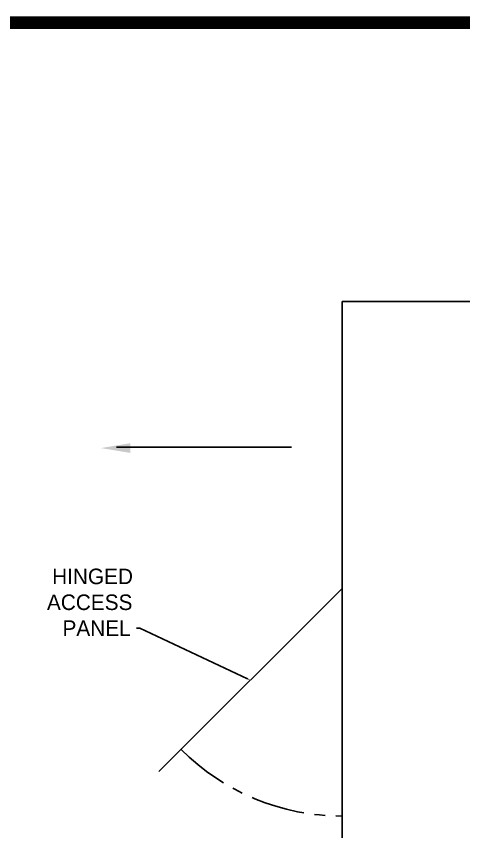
# Model space of a CAD drawing. Header units: inches. Extents: x -229 to 371, y -110 to 269.
# Drawn here: x 8.7 to 60.5, y 169.6 to 264.1 of the extents above; entities that cross this region are included whole.
import ezdxf

# ---------------------------------------------------------------- set-up
doc = ezdxf.new("R2010")
doc.units = ezdxf.units.IN
doc.header["$MEASUREMENT"] = 0
doc.linetypes.add('CENTER', pattern=[2, 1.25, -0.25, 0.25, -0.25])
doc.layers.get('0').update_dxf_attribs({"color": 10})

msp = doc.modelspace()

# ---------------------------------------------------------------- linework, layer by layer
at = {"color": 1, "ltscale": 5}
for p, q in [((46.392, 231.053), (46.392, 111.053)), ((186.517, 231.053), (46.392, 231.053)), ((20.28, 214.14), (40.554, 214.14)), ((46.392, 197.765), (25.179, 176.551)), ((22.963, 193.179), (22.603, 193.179)), ((35.459, 187.311), (22.963, 193.179))]:
    msp.add_line(p, q, dxfattribs=at)
at = {"const_width": 1.458}
msp.add_lwpolyline([(-219.074, -101.142), (364.126, -101.142), (364.126, 263.358), (-219.074, 263.358), (-219.074, -101.142)], dxfattribs=at)
at = {"color": 1, "linetype": 'CENTER', "ltscale": 5}
msp.add_arc((46.392, 197.765), 26.368, 225, 270, dxfattribs=at)
at = {"color": 1, "ltscale": 5}
for points in [[(21.869, 214.612), (18.48, 214.048), (21.869, 213.483)], [(20.28, 214.348), (18.48, 214.048), (20.28, 213.748)], [(35.485, 187.365), (35.785, 187.158), (35.434, 187.257)]]:
    msp.add_solid(points, dxfattribs=at)

# ---------------------------------------------------------------- texts
at = {"color": 1}
for s, p in [('HINGED', (12.823, 198.279)), ('ACCESS', (12.223, 195.279)), ('PANEL', (14.023, 192.279))]:
    msp.add_text(s, height=1.8, dxfattribs=at).set_placement(p)

doc.saveas('drawing.dxf')
